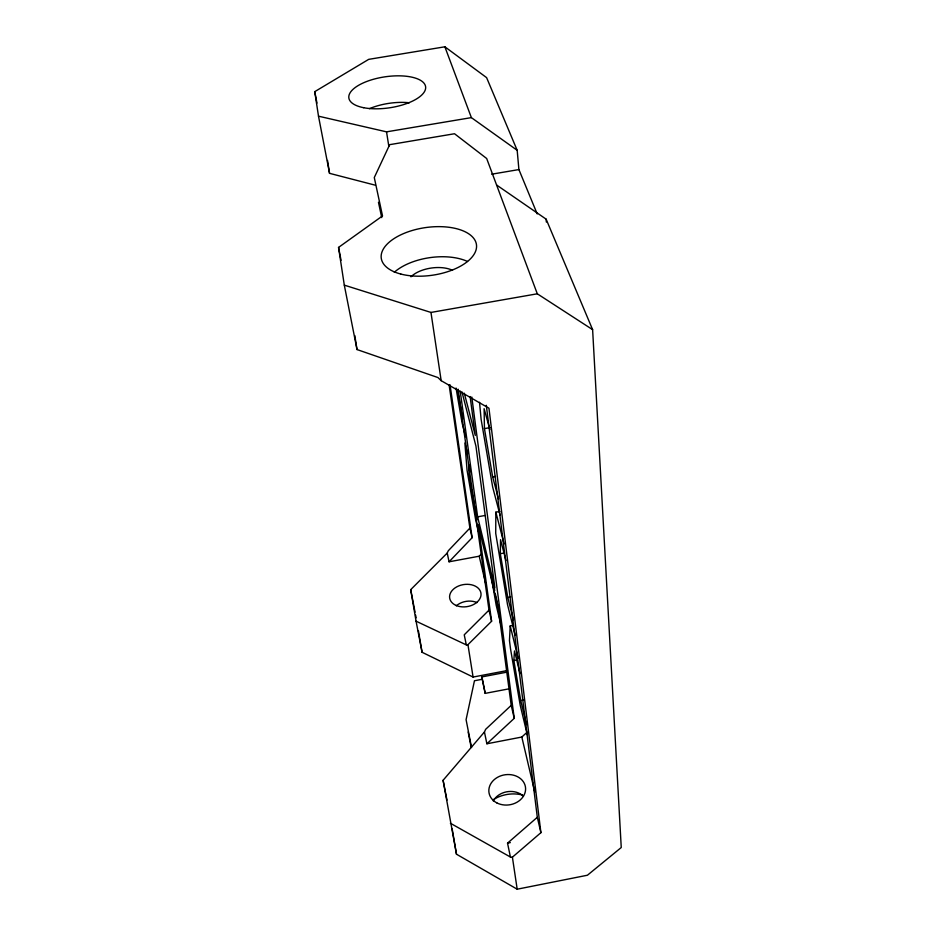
<?xml version="1.0" encoding="UTF-8"?>
<svg xmlns="http://www.w3.org/2000/svg" width="936" height="936" viewBox="0 0 936 936"><rect width="100%" height="100%" fill="white"/><g stroke="black" fill="none" stroke-linecap="round" stroke-linejoin="round"><path stroke-width="1.4" d="M499.882 511.43L495.846 512.168L495.717 533.321L507.511 604.574L515.221 635.439M513.466 620.018L507.792 597.496L500.304 553.702L500.538 539.674L505.943 560.582M513.08 625.388L510.202 625.927L509.465 640.587L510.529 648.94L520.217 705.264L527.331 734.877M526.535 724.651L520.72 700.549L513.841 660.535L514.496 650.965L520.077 673.604M507.23 672.095L481.935 676.903L481.97 677.91L485.187 693.377L509.231 688.791M496.595 185.012L546.133 219.153L592.617 329.647L621.247 847.525L587.422 875.23L517.187 889.2L456.487 854.217L443.091 780.296L484.438 731.999L485.644 729.319L511.208 705.358L498.209 607.71L478.156 524.651L491.599 621.235L467.941 644.67L466.327 644.892L416.064 621.188L410.705 589.657L447.232 553.047L448.285 550.766L469.884 528.091L449.104 384.871M447.232 553.047L449.058 561.799L472.118 537.72L450.04 384.813M449.058 561.799L479.209 556.206L481.198 554.159M458.09 389.154L489.001 610.108L464.233 634.819L466.327 644.892M484.438 731.999L486.884 743.781L514.238 718.345L471.791 397.016M486.884 743.781L521.82 737.042L526.945 732.35M592.617 329.647L537.299 293.799L486.673 158.5L454.522 133.743L389.692 144.659L374.283 177.547L382.52 215.923L338.54 247.42L344.308 285.141L357.002 349.549L437.943 377.547L441.172 380.671L488.955 408.201L540.903 832.677L512.401 857.177L510.424 857.037L507.534 843.16L537.311 817.292L486.31 405.276M375.465 185.234L329.542 173.335L318.497 116.181L314.753 91.646L368.702 59.354L444.869 46.8L486.603 77.629L517.175 150.298L518.907 169.568L537.194 213.923M507.534 843.16L510.319 842.611M416.064 621.188L422.066 652.275L473.078 677.056L507.464 670.515M482.169 679.29L474.458 680.764L466.081 719.667L471.533 747.525M520.72 700.549L523.587 699.999M513.841 660.535L516.613 660.009M507.792 597.496L510.658 596.957M500.304 553.702L504.469 552.93M460.184 391.026L477.641 516.836L484.766 515.525M489.926 429.718L484.111 408.681L484.438 428.618L492.675 476.95L495.472 476.447M484.438 428.618L490.078 427.6M344.308 285.141L430.969 312.437L537.299 293.799M491.692 174.201L518.907 169.568M318.497 116.181L386.533 131.847L471.37 117.62L517.175 150.298M450.38 823.235L510.424 857.037M444.869 46.8L471.37 117.62M481.935 676.903L485.187 693.377M492.675 476.95L498.525 498.911M500.128 515.373L492.687 487.153L481.116 419.351L479.524 402.281M495.846 512.168L504.118 543.945M464.291 393.178L475.289 435.451L470.106 396.548M461.963 391.903L475.933 446.074L494.875 587.82L477.641 516.836M462.852 418.977L457.376 389.774M465.555 436.761L462.01 422.592L456.031 388.03M467.602 454.007L464.876 443.009L467.076 470.375L475.652 519.726L478.682 532.362M510.202 625.927L518.216 658.265M470.34 471.627L468.655 464.782L469.299 477.816L477.044 519.749M499.239 611.606L495.249 593.459M501.169 625.938L496.185 605.229L490.78 573.943M479.209 556.206L486.252 586.088M521.82 737.042L534.784 792.043M469.884 528.091L472.118 537.72M489.001 610.108L491.599 621.235M511.208 705.358L514.238 718.345M537.311 817.292L540.903 832.677M378.46 202.27L381.736 217.62M338.54 247.42L341.067 260.313M443.091 780.296L446.975 800.105M468.164 732.01L471.159 747.337M314.753 91.646L316.965 103.112M410.705 589.657L415.046 612.179M415.584 614.987L416.134 617.807M494.255 587.714L494.746 590.581M418.392 630.688L422.066 652.275M452.111 828.547L456.487 854.217M386.533 131.847L388.826 146.273M467.941 644.67L473.078 677.056M327.53 160.442L329.542 173.335M354.826 335.579L357.002 349.549M430.969 312.437L441.172 380.671M512.401 857.177L517.187 889.2M546.133 219.153L546.355 222.054M456.3 605.814A15.643 11.197 -9 0 1 477.044 602.597M369.451 108.67A38.247 16.052 -8.4 0 1 409.325 102.761M394.313 272.259A47.233 24.511 -8.2 0 1 467.555 261.483M410.962 276.799A26.103 13.537 -8.2 0 1 452.497 270.305M493.342 799.648A32.549 27.413 -8.7 0 1 522.545 795.038M493.272 800.912A18.205 15.163 -8.7 0 1 523.435 796.15M456.101 605.44A15.83 11.162 -9 0 0 480.964 595.53A15.83 11.162 -9 0 0 458.874 585.866A15.83 11.162 -9 0 0 456.101 605.44M363.695 107.71A38.785 15.655 -8.4 0 0 425.318 89.751A38.785 15.655 -8.4 0 0 372.68 79.49A38.785 15.655 -8.4 0 0 363.695 107.71M400.807 274.049A48.064 24.055 -8.2 0 0 476.295 248.906A48.064 24.055 -8.2 0 0 409.465 231.356A48.064 24.055 -8.2 0 0 400.807 274.049M496.829 802.889A18.463 15.198 -8.6 0 0 525.552 790.078A18.463 15.198 -8.6 0 0 499.251 776.447A18.463 15.198 -8.6 0 0 496.829 802.889"/></g></svg>
